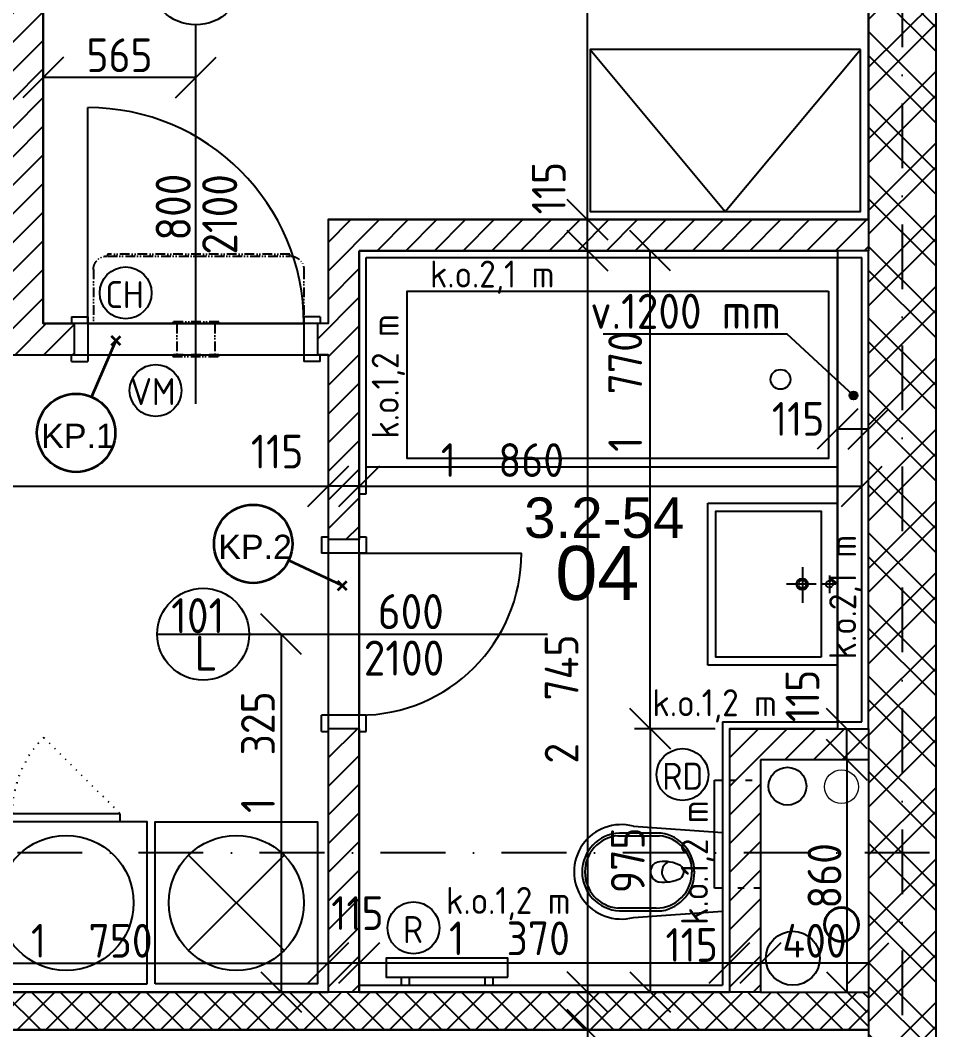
# Model space of a CAD drawing. Extents: x 4511820 to 5180432, y -1526536 to -944957.
# Drawn here: x 5004011 to 5007426, y -1163229 to -1159491 of the extents above; entities that cross this region are included whole.
import ezdxf

# ---------------------------------------------------------------- set-up
doc = ezdxf.new("R2010")
doc.units = 0
doc.header["$MEASUREMENT"] = 0
for name, pattern in [('ACAD_ISO03W100', [30, 12, -18]), ('ACAD_ISO07W100', [3.5, 0.5, -3]), ('ACAD_ISO12W100', [22, 12, -3, 0.5, -3, 0.5, -3]), ('BODKOCIARKOVANA_3', [5.6, 3, -1.3, 0, -1.3]), ('DASHED', [0.75, 0.5, -0.25])]:
    doc.linetypes.add(name, pattern=pattern)
doc.layers.get('0').update_dxf_attribs({"linetype": 'CONTINUOUS'})
doc.layers.get('Defpoints').update_dxf_attribs({"color": 61, "linetype": 'CONTINUOUS'})
for name, color, linetype in [('DVERE', 45, 'CONTINUOUS'), ('KÓTY', 4, 'CONTINUOUS'), ('MÚRY', 1, 'CONTINUOUS'), ('osi', 253, 'CONTINUOUS'), ('Plochy', 41, 'CONTINUOUS'), ('POPIS', 7, 'CONTINUOUS'), ('TENKÁ', 7, 'CONTINUOUS'), ('tzb', 153, 'CONTINUOUS'), ('Z-Kúrenie', 101, 'CONTINUOUS'), ('ZARIADENIE', 47, 'CONTINUOUS'), ('ZARIADENIE1', 145, 'CONTINUOUS'), ('ZARIADOVACIE', 144, 'CONTINUOUS'), ('ZZ-chladenie', 133, 'CONTINUOUS'), ('zz-vetr', 52, 'CONTINUOUS'), ('ŠRAFY', 82, 'CONTINUOUS')]:
    doc.layers.add(name, color=color, linetype=linetype)
for name, color, linetype, lineweight in [('preklady', 74, 'CONTINUOUS', 35), ('zz-kanal-daždová', 136, 'CONTINUOUS', 40), ('zz-kanal-splaskova', 37, 'CONTINUOUS', 18)]:
    doc.layers.add(name, color=color, linetype=linetype, lineweight=lineweight)
doc.styles.add('ARIAL', font='arial.ttf')
doc.styles.add('STYLE1', font='isocp.shx')
doc.dimstyles.new('STANDARD-50', dxfattribs={"dimtxt": 125, "dimasz": 150, "dimexe": 10, "dimexo": 200, "dimgap": 20, "dimtad": 1, "dimdsep": 46, "dimlunit": 6, "dimtxsty": 'STYLE1', "dimblk1": 'OBLIQUE', "dimblk2": 'OBLIQUE', "dimsah": 1, "dimcen": 2.5, "dimse1": 1, "dimse2": 1, "dimadec": 0, "dimazin": 0, "dimtfac": 1, "dimtmove": 1, "dimatfit": 3, "dimldrblk": 'OBLIQUE', "dimfxl": 1, "dimtolj": 1, "dimtzin": 0, "dimarcsym": 0})
pattern_1 = [(45, (515270.5, 303822), (-53.0330086, 53.0330086), [])]

# ---------------------------------------------------------------- blocks, each defined once
blk = doc.blocks.new('sušička')
at = {"layer": 'ZARIADENIE1', "color": 8}
for p, q in [((4426735.8, -1162607.4), (4426382.2, -1162961)), ((4426382.2, -1162607.4), (4426735.8, -1162961))]:
    blk.add_line(p, q, dxfattribs=at)
blk.add_lwpolyline([(4426259, -1163084.2), (4426259, -1162484.2), (4426859, -1162484.2), (4426859, -1163084.2)], close=True, dxfattribs=at)
blk.add_circle((4426559, -1162784.2), 250, dxfattribs=at)
blk = doc.blocks.new('pračka')
at = {"layer": 'ZARIADENIE1', "color": 8, "linetype": 'ACAD_ISO07W100', "ltscale": 8}
blk.add_line((4536136.9, -1117296.3), (4536419.7, -1117579.2), dxfattribs=at)
at = {"layer": 'ZARIADENIE1', "color": 8}
for p, q in [((4536419.7, -1117579.2), (4536019.7, -1117579.2)), ((4536019.7, -1117609.2), (4536019.7, -1117579.2)), ((4536419.7, -1117609.2), (4536419.7, -1117579.2))]:
    blk.add_line(p, q, dxfattribs=at)
blk.add_lwpolyline([(4536519.7, -1118209.2), (4536519.7, -1117609.2), (4535919.7, -1117609.2), (4535919.7, -1118209.2)], close=True, dxfattribs=at)
blk.add_circle((4536219.7, -1117909.2), 250, dxfattribs=at)
at = {"layer": 'ZARIADENIE1', "color": 8, "linetype": 'ACAD_ISO07W100', "ltscale": 8}
blk.add_arc((4536419.7, -1117579.2), 400, 135, 180, dxfattribs=at)
blk = doc.blocks.new('_OBLIQUE')
at = {"color": 0, "linetype": 'ByBlock'}
blk.add_line((-0.5, -0.5), (0.5, 0.5), dxfattribs=at)
blk = doc.blocks.new('*D12940')
at = {"layer": 'Defpoints', "color": 0}
for p in [(4980571, -1161904.2), (5007401, -1170664.2), (4980571, -1172433.9)]:
    blk.add_point(p, dxfattribs=at)
at = {"layer": 'KÓTY', "color": 0, "lineweight": -2}
blk.add_line((5007401, -1172433.9), (4980571, -1172433.9), dxfattribs=at)
at = {"layer": 'KÓTY', "color": 0, "linetype": 'ByBlock', "lineweight": -2, "xscale": 150, "yscale": 150, "zscale": 150, "rotation": 180}
blk.add_blockref('_OBLIQUE', (4980571, -1172433.9), dxfattribs=at)
at = {"layer": 'KÓTY', "color": 0, "linetype": 'ByBlock', "lineweight": -2, "xscale": 150, "yscale": 150, "zscale": 150}
blk.add_blockref('_OBLIQUE', (5007401, -1172433.9), dxfattribs=at)
at = {"layer": 'KÓTY', "color": 0, "insert": (4993986, -1172351.3), "char_height": 125, "attachment_point": 5, "style": 'STYLE1'}
blk.add_mtext('\\A1;26ﾠ830', dxfattribs=at)
blk = doc.blocks.new('SKRINA')
at = {"layer": 'ZARIADENIE'}
for p, q in [((4449069, -1324645.2), (4448469, -1324145.2)), ((4448469, -1325145.2), (4449069, -1324645.2))]:
    blk.add_line(p, q, dxfattribs=at)
blk.add_lwpolyline([(4448469, -1324145.2), (4448469, -1325145.2), (4449069, -1325145.2), (4449069, -1324145.2)], close=True, dxfattribs=at)
blk = doc.blocks.new('*D18815')
at = {"layer": 'Defpoints', "color": 0}
for p in [(5004096, -1159508), (5004661, -1159508), (5004096, -1159703)]:
    blk.add_point(p, dxfattribs=at)
at = {"layer": 'KÓTY', "color": 0, "lineweight": -2}
blk.add_line((5004661, -1159703), (5004096, -1159703), dxfattribs=at)
at = {"layer": 'KÓTY', "color": 0, "linetype": 'ByBlock', "lineweight": -2, "xscale": 150, "yscale": 150, "zscale": 150, "rotation": 180}
blk.add_blockref('_OBLIQUE', (5004096, -1159703), dxfattribs=at)
at = {"layer": 'KÓTY', "color": 0, "linetype": 'ByBlock', "lineweight": -2, "xscale": 150, "yscale": 150, "zscale": 150}
blk.add_blockref('_OBLIQUE', (5004661, -1159703), dxfattribs=at)
at = {"layer": 'KÓTY', "color": 0, "insert": (5004378.5, -1159620.5), "char_height": 125, "attachment_point": 5, "style": 'STYLE1'}
blk.add_mtext('\\A1;565', dxfattribs=at)
blk = doc.blocks.new('*D18820')
at = {"layer": 'Defpoints', "color": 0}
for p in [(5007151, -1162229.2), (5007070.5, -1163089.2), (5007151, -1163089.2)]:
    blk.add_point(p, dxfattribs=at)
at = {"layer": 'KÓTY', "color": 0, "lineweight": -2}
blk.add_line((5007070.5, -1162229.2), (5007070.5, -1163089.2), dxfattribs=at)
at = {"layer": 'KÓTY', "color": 0, "linetype": 'ByBlock', "lineweight": -2, "xscale": 150, "yscale": 150, "zscale": 150}
for p, rotation in [((5007070.5, -1162229.2), 90), ((5007070.5, -1163089.2), 270)]:
    blk.add_blockref('_OBLIQUE', p, dxfattribs=dict(at, rotation=rotation))
at = {"layer": 'KÓTY', "color": 0, "insert": (5006988, -1162659.2), "char_height": 125, "attachment_point": 5, "rotation": 90, "style": 'STYLE1'}
blk.add_mtext('\\A1;860', dxfattribs=at)
blk = doc.blocks.new('*D18822')
at = {"layer": 'Defpoints', "color": 0}
for p in [(5006751, -1162982), (5006751, -1163089.2), (5007151, -1163089.2)]:
    blk.add_point(p, dxfattribs=at)
at = {"layer": 'KÓTY', "color": 0, "lineweight": -2}
blk.add_line((5007151, -1162982), (5006751, -1162982), dxfattribs=at)
at = {"layer": 'KÓTY', "color": 0, "linetype": 'ByBlock', "lineweight": -2, "xscale": 150, "yscale": 150, "zscale": 150, "rotation": 180}
blk.add_blockref('_OBLIQUE', (5006751, -1162982), dxfattribs=at)
at = {"layer": 'KÓTY', "color": 0, "linetype": 'ByBlock', "lineweight": -2, "xscale": 150, "yscale": 150, "zscale": 150}
blk.add_blockref('_OBLIQUE', (5007151, -1162982), dxfattribs=at)
at = {"layer": 'KÓTY', "color": 0, "insert": (5006951, -1162899.5), "char_height": 125, "attachment_point": 5, "style": 'STYLE1'}
blk.add_mtext('\\A1;400', dxfattribs=at)
blk = doc.blocks.new('*D18824')
at = {"layer": 'Defpoints', "color": 0}
for p in [(5006636, -1162982), (5006636, -1162982), (5006751, -1162982)]:
    blk.add_point(p, dxfattribs=at)
at = {"layer": 'KÓTY', "color": 0, "lineweight": -2}
blk.add_line((5006751, -1162982), (5006636, -1162982), dxfattribs=at)
at = {"layer": 'KÓTY', "color": 0, "linetype": 'ByBlock', "lineweight": -2, "xscale": 150, "yscale": 150, "zscale": 150, "rotation": 180}
blk.add_blockref('_OBLIQUE', (5006636, -1162982), dxfattribs=at)
at = {"layer": 'KÓTY', "color": 0, "linetype": 'ByBlock', "lineweight": -2, "xscale": 150, "yscale": 150, "zscale": 150}
blk.add_blockref('_OBLIQUE', (5006751, -1162982), dxfattribs=at)
at = {"layer": 'KÓTY', "color": 0, "insert": (5006496.5, -1162915), "char_height": 125, "attachment_point": 5, "style": 'STYLE1'}
blk.add_mtext('\\A1;115', dxfattribs=at)
blk = doc.blocks.new('*D18825')
at = {"layer": 'Defpoints', "color": 0}
for p in [(5006751, -1162114.2), (5007070.5, -1162114.2), (5006751, -1162229.2)]:
    blk.add_point(p, dxfattribs=at)
at = {"layer": 'KÓTY', "color": 0, "lineweight": -2}
blk.add_line((5007070.5, -1162229.2), (5007070.5, -1162114.2), dxfattribs=at)
at = {"layer": 'KÓTY', "color": 0, "linetype": 'ByBlock', "lineweight": -2, "xscale": 150, "yscale": 150, "zscale": 150}
for p, rotation in [((5007070.5, -1162114.2), 90), ((5007070.5, -1162229.2), 270)]:
    blk.add_blockref('_OBLIQUE', p, dxfattribs=dict(at, rotation=rotation))
at = {"layer": 'KÓTY', "color": 0, "insert": (5006906.5, -1161993), "char_height": 125, "attachment_point": 5, "rotation": 90, "style": 'STYLE1'}
blk.add_mtext('\\A1;115', dxfattribs=at)
blk = doc.blocks.new('*D18826')
at = {"layer": 'Defpoints', "color": 0}
for p in [(5004096, -1158993.5), (5004096, -1160229.2), (5005151, -1160229.2)]:
    blk.add_point(p, dxfattribs=at)
at = {"layer": 'KÓTY', "color": 0, "lineweight": -2}
blk.add_line((5005151, -1158993.5), (5004096, -1158993.5), dxfattribs=at)
at = {"layer": 'KÓTY', "color": 0, "linetype": 'ByBlock', "lineweight": -2, "xscale": 150, "yscale": 150, "zscale": 150, "rotation": 180}
blk.add_blockref('_OBLIQUE', (5004096, -1158993.5), dxfattribs=at)
at = {"layer": 'KÓTY', "color": 0, "linetype": 'ByBlock', "lineweight": -2, "xscale": 150, "yscale": 150, "zscale": 150}
blk.add_blockref('_OBLIQUE', (5005151, -1158993.5), dxfattribs=at)
at = {"layer": 'KÓTY', "color": 0, "insert": (5004623.5, -1158911), "char_height": 125, "attachment_point": 5, "style": 'STYLE1'}
blk.add_mtext('\\A1;1ﾠ055', dxfattribs=at)
blk = doc.blocks.new('*D18827')
at = {"layer": 'Defpoints', "color": 0}
for p in [(5007151, -1158993.5), (5005151, -1160229.2), (5007151, -1160229.2)]:
    blk.add_point(p, dxfattribs=at)
at = {"layer": 'KÓTY', "color": 0, "lineweight": -2}
blk.add_line((5005151, -1158993.5), (5007151, -1158993.5), dxfattribs=at)
at = {"layer": 'KÓTY', "color": 0, "linetype": 'ByBlock', "lineweight": -2, "xscale": 150, "yscale": 150, "zscale": 150, "rotation": 180}
blk.add_blockref('_OBLIQUE', (5005151, -1158993.5), dxfattribs=at)
at = {"layer": 'KÓTY', "color": 0, "linetype": 'ByBlock', "lineweight": -2, "xscale": 150, "yscale": 150, "zscale": 150}
blk.add_blockref('_OBLIQUE', (5007151, -1158993.5), dxfattribs=at)
at = {"layer": 'KÓTY', "color": 0, "insert": (5006151, -1158911), "char_height": 125, "attachment_point": 5, "style": 'STYLE1'}
blk.add_mtext('\\A1;2ﾠ000', dxfattribs=at)
blk = doc.blocks.new('*D18828')
at = {"layer": 'Defpoints', "color": 0}
for p in [(5006636, -1162114.2), (5006342.5, -1163089.2), (5006636, -1163089.2)]:
    blk.add_point(p, dxfattribs=at)
at = {"layer": 'KÓTY', "color": 0, "lineweight": -2}
blk.add_line((5006342.5, -1162114.2), (5006342.5, -1163089.2), dxfattribs=at)
at = {"layer": 'KÓTY', "color": 0, "linetype": 'ByBlock', "lineweight": -2, "xscale": 150, "yscale": 150, "zscale": 150}
for p, rotation in [((5006342.5, -1162114.2), 90), ((5006342.5, -1163089.2), 270)]:
    blk.add_blockref('_OBLIQUE', p, dxfattribs=dict(at, rotation=rotation))
at = {"layer": 'KÓTY', "color": 0, "insert": (5006260, -1162601.7), "char_height": 125, "attachment_point": 5, "rotation": 90, "style": 'STYLE1'}
blk.add_mtext('\\A1;975', dxfattribs=at)
blk = doc.blocks.new('*D18829')
at = {"layer": 'Defpoints', "color": 0}
for p in [(5006342.5, -1160344.2), (5006636, -1160344.2), (5006636, -1162114.2)]:
    blk.add_point(p, dxfattribs=at)
at = {"layer": 'KÓTY', "color": 0, "lineweight": -2}
blk.add_line((5006342.5, -1162114.2), (5006342.5, -1160344.2), dxfattribs=at)
at = {"layer": 'KÓTY', "color": 0, "linetype": 'ByBlock', "lineweight": -2, "xscale": 150, "yscale": 150, "zscale": 150}
for p, rotation in [((5006342.5, -1160344.2), 90), ((5006342.5, -1162114.2), 270)]:
    blk.add_blockref('_OBLIQUE', p, dxfattribs=dict(at, rotation=rotation))
at = {"layer": 'KÓTY', "color": 0, "insert": (5006250.5, -1160865.5), "char_height": 125, "attachment_point": 5, "rotation": 90, "style": 'STYLE1'}
blk.add_mtext('\\A1;1ﾠ770', dxfattribs=at)
blk = doc.blocks.new('*D18830')
at = {"layer": 'Defpoints', "color": 0}
for p in [(5005266, -1160344.2), (5005266, -1163089.2), (5006111, -1163089.2)]:
    blk.add_point(p, dxfattribs=at)
at = {"layer": 'KÓTY', "color": 0, "lineweight": -2}
blk.add_line((5006111, -1160344.2), (5006111, -1163089.2), dxfattribs=at)
at = {"layer": 'KÓTY', "color": 0, "linetype": 'ByBlock', "lineweight": -2, "xscale": 150, "yscale": 150, "zscale": 150}
for p, rotation in [((5006111, -1160344.2), 90), ((5006111, -1163089.2), 270)]:
    blk.add_blockref('_OBLIQUE', p, dxfattribs=dict(at, rotation=rotation))
at = {"layer": 'KÓTY', "color": 0, "insert": (5006015, -1162004.5), "char_height": 125, "attachment_point": 5, "rotation": 90, "style": 'STYLE1'}
blk.add_mtext('\\A1;2ﾠ745', dxfattribs=at)
blk = doc.blocks.new('*D18831')
at = {"layer": 'Defpoints', "color": 0}
for p in [(5004858.3, -1161764.2), (5004858.3, -1163089.2), (5004977, -1163089.2)]:
    blk.add_point(p, dxfattribs=at)
at = {"layer": 'KÓTY', "color": 0, "lineweight": -2}
blk.add_line((5004977, -1161764.2), (5004977, -1163089.2), dxfattribs=at)
at = {"layer": 'KÓTY', "color": 0, "linetype": 'ByBlock', "lineweight": -2, "xscale": 150, "yscale": 150, "zscale": 150}
for p, rotation in [((5004977, -1161764.2), 90), ((5004977, -1163089.2), 270)]:
    blk.add_blockref('_OBLIQUE', p, dxfattribs=dict(at, rotation=rotation))
at = {"layer": 'KÓTY', "color": 0, "insert": (5004891, -1162201), "char_height": 125, "attachment_point": 5, "rotation": 90, "style": 'STYLE1'}
blk.add_mtext('\\A1;1ﾠ325', dxfattribs=at)
blk = doc.blocks.new('*D18832')
at = {"layer": 'Defpoints', "color": 0}
for p in [(5006111, -1160229.2), (5007151, -1160229.2), (5007151, -1160344.2)]:
    blk.add_point(p, dxfattribs=at)
at = {"layer": 'KÓTY', "color": 0, "lineweight": -2}
blk.add_line((5006111, -1160344.2), (5006111, -1160229.2), dxfattribs=at)
at = {"layer": 'KÓTY', "color": 0, "linetype": 'ByBlock', "lineweight": -2, "xscale": 150, "yscale": 150, "zscale": 150}
for p, rotation in [((5006111, -1160229.2), 90), ((5006111, -1160344.2), 270)]:
    blk.add_blockref('_OBLIQUE', p, dxfattribs=dict(at, rotation=rotation))
at = {"layer": 'KÓTY', "color": 0, "insert": (5005967.5, -1160112.5), "char_height": 125, "attachment_point": 5, "rotation": 90, "style": 'STYLE1'}
blk.add_mtext('\\A1;115', dxfattribs=at)
blk = doc.blocks.new('*D18833')
at = {"layer": 'Defpoints', "color": 0}
for p in [(5006111, -1156114.2), (5007151, -1156114.2), (5007151, -1160229.2)]:
    blk.add_point(p, dxfattribs=at)
at = {"layer": 'KÓTY', "color": 0, "lineweight": -2}
blk.add_line((5006111, -1160229.2), (5006111, -1156114.2), dxfattribs=at)
at = {"layer": 'KÓTY', "color": 0, "linetype": 'ByBlock', "lineweight": -2, "xscale": 150, "yscale": 150, "zscale": 150}
for p, rotation in [((5006111, -1156114.2), 90), ((5006111, -1160229.2), 270)]:
    blk.add_blockref('_OBLIQUE', p, dxfattribs=dict(at, rotation=rotation))
at = {"layer": 'KÓTY', "color": 0, "insert": (5006028.5, -1158171.7), "char_height": 125, "attachment_point": 5, "rotation": 90, "style": 'STYLE1'}
blk.add_mtext('\\A1;4ﾠ115', dxfattribs=at)
blk = doc.blocks.new('*D18836')
at = {"layer": 'Defpoints', "color": 0}
for p in [(5000811, -1160729.2), (5005151, -1160729.2), (5005151, -1161216.5)]:
    blk.add_point(p, dxfattribs=at)
at = {"layer": 'KÓTY', "color": 0, "lineweight": -2}
blk.add_line((5000811, -1161216.5), (5005151, -1161216.5), dxfattribs=at)
at = {"layer": 'KÓTY', "color": 0, "linetype": 'ByBlock', "lineweight": -2, "xscale": 150, "yscale": 150, "zscale": 150, "rotation": 180}
blk.add_blockref('_OBLIQUE', (5000811, -1161216.5), dxfattribs=at)
at = {"layer": 'KÓTY', "color": 0, "linetype": 'ByBlock', "lineweight": -2, "xscale": 150, "yscale": 150, "zscale": 150}
blk.add_blockref('_OBLIQUE', (5005151, -1161216.5), dxfattribs=at)
at = {"layer": 'KÓTY', "color": 0, "insert": (5002981, -1161134), "char_height": 125, "attachment_point": 5, "style": 'STYLE1'}
blk.add_mtext('\\A1;4ﾠ340', dxfattribs=at)
blk = doc.blocks.new('*D18837')
at = {"layer": 'Defpoints', "color": 0}
for p in [(5005151, -1161216.5), (5005151, -1161414.2), (5005266, -1161414.2)]:
    blk.add_point(p, dxfattribs=at)
at = {"layer": 'KÓTY', "color": 0, "lineweight": -2}
blk.add_line((5005266, -1161216.5), (5005151, -1161216.5), dxfattribs=at)
at = {"layer": 'KÓTY', "color": 0, "linetype": 'ByBlock', "lineweight": -2, "xscale": 150, "yscale": 150, "zscale": 150, "rotation": 180}
blk.add_blockref('_OBLIQUE', (5005151, -1161216.5), dxfattribs=at)
at = {"layer": 'KÓTY', "color": 0, "linetype": 'ByBlock', "lineweight": -2, "xscale": 150, "yscale": 150, "zscale": 150}
blk.add_blockref('_OBLIQUE', (5005266, -1161216.5), dxfattribs=at)
at = {"layer": 'KÓTY', "color": 0, "insert": (5004962, -1161088), "char_height": 125, "attachment_point": 5, "style": 'STYLE1'}
blk.add_mtext('\\A1;115', dxfattribs=at)
blk = doc.blocks.new('*D18838')
at = {"layer": 'Defpoints', "color": 0}
for p in [(5003401, -1162557.2), (5005151, -1162557.2), (5005151, -1162982)]:
    blk.add_point(p, dxfattribs=at)
at = {"layer": 'KÓTY', "color": 0, "lineweight": -2}
blk.add_line((5003401, -1162982), (5005151, -1162982), dxfattribs=at)
at = {"layer": 'KÓTY', "color": 0, "linetype": 'ByBlock', "lineweight": -2, "xscale": 150, "yscale": 150, "zscale": 150, "rotation": 180}
blk.add_blockref('_OBLIQUE', (5003401, -1162982), dxfattribs=at)
at = {"layer": 'KÓTY', "color": 0, "linetype": 'ByBlock', "lineweight": -2, "xscale": 150, "yscale": 150, "zscale": 150}
blk.add_blockref('_OBLIQUE', (5005151, -1162982), dxfattribs=at)
at = {"layer": 'KÓTY', "color": 0, "insert": (5004276, -1162899.5), "char_height": 125, "attachment_point": 5, "style": 'STYLE1'}
blk.add_mtext('\\A1;1ﾠ750', dxfattribs=at)
blk = doc.blocks.new('*D18839')
at = {"layer": 'Defpoints', "color": 0}
for p in [(5005266, -1162982), (5005266, -1163089.2), (5006636, -1163089.2)]:
    blk.add_point(p, dxfattribs=at)
at = {"layer": 'KÓTY', "color": 0, "lineweight": -2}
blk.add_line((5006636, -1162982), (5005266, -1162982), dxfattribs=at)
at = {"layer": 'KÓTY', "color": 0, "linetype": 'ByBlock', "lineweight": -2, "xscale": 150, "yscale": 150, "zscale": 150, "rotation": 180}
blk.add_blockref('_OBLIQUE', (5005266, -1162982), dxfattribs=at)
at = {"layer": 'KÓTY', "color": 0, "linetype": 'ByBlock', "lineweight": -2, "xscale": 150, "yscale": 150, "zscale": 150}
blk.add_blockref('_OBLIQUE', (5006636, -1162982), dxfattribs=at)
at = {"layer": 'KÓTY', "color": 0, "insert": (5005822, -1162890.5), "char_height": 125, "attachment_point": 5, "style": 'STYLE1'}
blk.add_mtext('\\A1;1ﾠ370', dxfattribs=at)
blk = doc.blocks.new('*D18840')
at = {"layer": 'Defpoints', "color": 0}
for p in [(5005151, -1162982), (5005151, -1162982), (5005266, -1162982)]:
    blk.add_point(p, dxfattribs=at)
at = {"layer": 'KÓTY', "color": 0, "lineweight": -2}
blk.add_line((5005266, -1162982), (5005151, -1162982), dxfattribs=at)
at = {"layer": 'KÓTY', "color": 0, "linetype": 'ByBlock', "lineweight": -2, "xscale": 150, "yscale": 150, "zscale": 150, "rotation": 180}
blk.add_blockref('_OBLIQUE', (5005151, -1162982), dxfattribs=at)
at = {"layer": 'KÓTY', "color": 0, "linetype": 'ByBlock', "lineweight": -2, "xscale": 150, "yscale": 150, "zscale": 150}
blk.add_blockref('_OBLIQUE', (5005266, -1162982), dxfattribs=at)
at = {"layer": 'KÓTY', "color": 0, "insert": (5005259.3, -1162797), "char_height": 125, "attachment_point": 5, "style": 'STYLE1'}
blk.add_mtext('\\A1;115', dxfattribs=at)
blk = doc.blocks.new('*D18841')
at = {"layer": 'Defpoints', "color": 0}
for p in [(5005266, -1160344.2), (5007126, -1160369.2), (5007126, -1161216.5)]:
    blk.add_point(p, dxfattribs=at)
at = {"layer": 'KÓTY', "color": 0, "lineweight": -2}
blk.add_line((5005266, -1161216.5), (5007126, -1161216.5), dxfattribs=at)
at = {"layer": 'KÓTY', "color": 0, "linetype": 'ByBlock', "lineweight": -2, "xscale": 150, "yscale": 150, "zscale": 150, "rotation": 180}
blk.add_blockref('_OBLIQUE', (5005266, -1161216.5), dxfattribs=at)
at = {"layer": 'KÓTY', "color": 0, "linetype": 'ByBlock', "lineweight": -2, "xscale": 150, "yscale": 150, "zscale": 150}
blk.add_blockref('_OBLIQUE', (5007126, -1161216.5), dxfattribs=at)
at = {"layer": 'KÓTY', "color": 0, "insert": (5005796, -1161119.5), "char_height": 125, "attachment_point": 5, "style": 'STYLE1'}
blk.add_mtext('\\A1;1ﾠ860', dxfattribs=at)
blk = doc.blocks.new('*D18843')
at = {"layer": 'Defpoints', "color": 0}
for p in [(5007036, -1161004.2), (5007151, -1161004.2), (5007151, -1161004.2)]:
    blk.add_point(p, dxfattribs=at)
at = {"layer": 'KÓTY', "color": 0, "lineweight": -2}
blk.add_line((5007036, -1161004.2), (5007151, -1161004.2), dxfattribs=at)
at = {"layer": 'KÓTY', "color": 0, "linetype": 'ByBlock', "lineweight": -2, "xscale": 150, "yscale": 150, "zscale": 150, "rotation": 180}
blk.add_blockref('_OBLIQUE', (5007036, -1161004.2), dxfattribs=at)
at = {"layer": 'KÓTY', "color": 0, "linetype": 'ByBlock', "lineweight": -2, "xscale": 150, "yscale": 150, "zscale": 150}
blk.add_blockref('_OBLIQUE', (5007151, -1161004.2), dxfattribs=at)
at = {"layer": 'KÓTY', "color": 0, "insert": (5006890.5, -1160967), "char_height": 125, "attachment_point": 5, "style": 'STYLE1'}
blk.add_mtext('\\A1;115', dxfattribs=at)
blk = doc.blocks.new('*D18844')
at = {"layer": 'Defpoints', "color": 0}
for p in [(5006111, -1163089.2), (5006111, -1163229.2), (5006111, -1163229.2)]:
    blk.add_point(p, dxfattribs=at)
at = {"layer": 'KÓTY', "color": 0, "lineweight": -2}
blk.add_line((5006111, -1163089.2), (5006111, -1163229.2), dxfattribs=at)
at = {"layer": 'KÓTY', "color": 0, "linetype": 'ByBlock', "lineweight": -2, "xscale": 150, "yscale": 150, "zscale": 150}
for p, rotation in [((5006111, -1163089.2), 90), ((5006111, -1163229.2), 270)]:
    blk.add_blockref('_OBLIQUE', p, dxfattribs=dict(at, rotation=rotation))
at = {"layer": 'KÓTY', "color": 0, "insert": (5006013, -1163371.5), "char_height": 125, "attachment_point": 5, "rotation": 90, "style": 'STYLE1'}
blk.add_mtext('\\A1;140', dxfattribs=at)
blk = doc.blocks.new('*D18845')
at = {"layer": 'Defpoints', "color": 0}
for p in [(5007151, -1163229.2), (5006111, -1169034.2), (5007151, -1169034.2)]:
    blk.add_point(p, dxfattribs=at)
at = {"layer": 'KÓTY', "color": 0, "lineweight": -2}
blk.add_line((5006111, -1163229.2), (5006111, -1169034.2), dxfattribs=at)
at = {"layer": 'KÓTY', "color": 0, "linetype": 'ByBlock', "lineweight": -2, "xscale": 150, "yscale": 150, "zscale": 150}
for p, rotation in [((5006111, -1163229.2), 90), ((5006111, -1169034.2), 270)]:
    blk.add_blockref('_OBLIQUE', p, dxfattribs=dict(at, rotation=rotation))
at = {"layer": 'KÓTY', "color": 0, "insert": (5006028.5, -1166131.7), "char_height": 125, "attachment_point": 5, "rotation": 90, "style": 'STYLE1'}
blk.add_mtext('\\A1;5ﾠ805', dxfattribs=at)
blk = doc.blocks.new('chlj3')
at = {"layer": 'ZZ-chladenie', "linetype": 'ACAD_ISO12W100', "ltscale": 3}
for p, q in [((5005195.8, -1151691.8), (5005395.8, -1151691.8)), ((5005195.8, -1152470.8), (5005395.8, -1152470.8))]:
    blk.add_line(p, q, dxfattribs=at)
blk.add_lwpolyline([(5005145.8, -1152419.2), (5005138.4, -1152419.2), (5005138.4, -1151744.5), (5005145.8, -1151744.5)], close=True, dxfattribs=at)
for centre, start, end in [((5005195.8, -1151741.8), 90, 180), ((5005195.8, -1152420.8), 180, 270)]:
    blk.add_arc(centre, 50, start, end, dxfattribs=at)

msp = doc.modelspace()

# ---------------------------------------------------------------- hatches: boundary and pattern name
at = {"layer": 'KÓTY'}
h = msp.add_hatch(color=256, dxfattribs=at)
h.dxf.hatch_style = 1
h.paths.add_polyline_path([(5007095.5, -1160895.172, 0.65381715), (5007106.522, -1160869.998, 1.52947961)])
at = {"layer": 'ŠRAFY', "ltscale": 0.25}
h = msp.add_hatch(dxfattribs=at)
h.set_pattern_fill('ANSI31', color=256, scale=600, style=0)
h.set_pattern_definition(pattern_1)
h.paths.add_polyline_path([(5004201, -1160614.191), (5004096, -1160614.191), (5004096, -1156114.191), (5003981, -1156114.191), (5003981, -1160614.191), (5003221, -1160614.191), (5003211, -1160614.191), (5003211, -1160729.191), (5003221, -1160729.191), (5003626, -1160729.191), (5004201, -1160729.191), (5004211, -1160729.191), (5004211, -1160614.191)])
at = {"layer": 'ŠRAFY'}
h = msp.add_hatch(dxfattribs=at)
h.set_pattern_fill('ANSI32', color=256, scale=500, angle=90)
h.set_pattern_definition([(135, (400449.4, 44482.1), (-132.5825215, -132.5825215), []), (135, (400449.4, 44570.48), (-132.5825215, -132.5825215), [])])
h.paths.add_polyline_path([(5007401, -1156114.191), (5007151, -1156114.191), (5007151, -1160229.191), (5007151, -1160344.191), (5007151, -1162114.191), (5007151, -1162229.191), (5007151, -1163089.191), (5007151, -1163229.191), (5007151, -1169034.191), (5007401, -1169034.191)])
h = msp.add_hatch(dxfattribs=at)
h.set_pattern_fill('ANSI32', color=256, scale=500)
h.set_pattern_definition([(45, (584112, 91563.12), (-132.5825215, 132.5825215), []), (45, (584200.39, 91563.12), (-132.5825215, 132.5825215), [])])
h.paths.add_polyline_path([(5007401, -1156114.191), (5007151, -1156114.191), (5007151, -1160229.191), (5007151, -1160344.191), (5007151, -1162114.191), (5007151, -1162229.191), (5007151, -1163089.191), (5007151, -1163229.191), (5007151, -1169034.191), (5007401, -1169034.191)])
at = {"layer": 'ŠRAFY', "ltscale": 0.25}
h = msp.add_hatch(dxfattribs=at)
h.set_pattern_fill('ANSI31', color=256, scale=600, style=0)
h.set_pattern_definition(pattern_1)
h.paths.add_polyline_path([(5005111, -1160614.191), (5005111, -1160729.191), (5005121, -1160729.191), (5005151, -1160729.191), (5005151, -1161404.191), (5005151, -1161414.191), (5005266, -1161414.191), (5005266, -1161404.191), (5005266, -1161244.191), (5005266, -1160344.191), (5007151, -1160344.191), (5007151, -1160229.191), (5005151, -1160229.191), (5005151, -1160614.191), (5005121, -1160614.191)])
h = msp.add_hatch(dxfattribs=at)
h.set_pattern_fill('ANSI31', color=256, scale=600, style=0)
h.set_pattern_definition(pattern_1)
h.paths.add_polyline_path([(5005266, -1163089.191), (5005266, -1162114.191), (5005151, -1162114.191), (5005151, -1163089.191)])
h = msp.add_hatch(dxfattribs=at)
h.set_pattern_fill('ANSI31', color=256, scale=600, style=0)
h.set_pattern_definition(pattern_1)
h.paths.add_polyline_path([(5006636, -1162114.191), (5006636, -1163089.191), (5006751, -1163089.191), (5006751, -1162229.191), (5007151, -1162229.191), (5007151, -1162114.191)])
h = msp.add_hatch(dxfattribs=at)
h.set_pattern_fill('ANSI37', color=256, scale=600, style=0)
h.set_pattern_definition([(45, (-3027222.4, 456601.68), (-53.0330086, 53.0330086), []), (135, (-3027222.4, 456601.68), (-53.0330086, -53.0330086), [])])
h.paths.add_polyline_path([(5005551, -1163229.191), (5005651, -1163229.191), (5005901, -1163229.191), (5007151, -1163229.191), (5007151, -1163089.191), (5006751, -1163089.191), (5006636, -1163089.191), (5005266, -1163089.191), (5005151, -1163089.191), (5003401, -1163089.191), (5003286, -1163089.191), (5003286, -1163229.191), (5003401, -1163229.191), (5004001, -1163229.191), (5004601, -1163229.191), (5005081, -1163229.191), (5005301, -1163229.191)])

# ---------------------------------------------------------------- linework, layer by layer
at = {"layer": 'DVERE', "ltscale": 0.25}
for p, q in [((5004661, -1160910.691), (5004661, -1159508.035)), ((5004261, -1160614.191), (5004261, -1159814.191)), ((5004201, -1160589.191), (5004261, -1160589.191)), ((5004201, -1160589.191), (5004201, -1160614.191)), ((5004261, -1160589.191), (5004261, -1160754.191)), ((5005061, -1160589.191), (5005061, -1160754.191)), ((5005121, -1160589.191), (5005061, -1160589.191)), ((5005121, -1160589.191), (5005121, -1160614.191)), ((5004261, -1160614.191), (5005061, -1160614.191)), ((5004201, -1160754.191), (5004201, -1160729.191)), ((5004201, -1160754.191), (5004261, -1160754.191)), ((5004261, -1160729.191), (5005061, -1160729.191)), ((5005121, -1160754.191), (5005061, -1160754.191)), ((5005121, -1160754.191), (5005121, -1160729.191)), ((5005126, -1161404.191), (5005126, -1161464.191)), ((5005126, -1161404.191), (5005151, -1161404.191)), ((5005266, -1161404.191), (5005291, -1161404.191)), ((5005291, -1161404.191), (5005291, -1161464.191)), ((5005291, -1161464.191), (5005126, -1161464.191)), ((5005151, -1161464.191), (5005151, -1162064.191)), ((5005266, -1161464.191), (5005266, -1162064.191)), ((5005266, -1161464.191), (5005866, -1161464.191)), ((5004518.344, -1161764.191), (5004858.344, -1161764.191)), ((5004858.344, -1161764.191), (5005963, -1161764.191)), ((5005291, -1162064.191), (5005126, -1162064.191)), ((5005126, -1162124.191), (5005126, -1162064.191)), ((5005291, -1162124.191), (5005291, -1162064.191)), ((5005126, -1162124.191), (5005151, -1162124.191)), ((5005266, -1162124.191), (5005291, -1162124.191))]:
    msp.add_line(p, q, dxfattribs=at)
for centre in [(5004661, -1159338.035), (5004688.344, -1161764.191)]:
    msp.add_circle(centre, 170, dxfattribs=at)
for centre, radius, start, end in [((5004261, -1160614.191), 800, 0, 90), ((5005266, -1161464.191), 600, 270, 0)]:
    msp.add_arc(centre, radius, start, end, dxfattribs=at)
at = {"layer": 'KÓTY'}
for p, q in [((5006169, -1160652.172), (5006848.5, -1160652.172)), ((5007095.5, -1160880.172), (5006848.5, -1160652.172)), ((5006583.5, -1162114.191), (5006285, -1162114.191))]:
    msp.add_line(p, q, dxfattribs=at)
msp.add_circle((5007095.5, -1160880.172), 15, dxfattribs=at)
at = {"layer": 'MÚRY'}
for p, q in [((5004096, -1156114.191), (5004096, -1160614.191)), ((5007151, -1160229.191), (5007151, -1156114.191)), ((5007151, -1160344.191), (5005266, -1160344.191)), ((5007151, -1161229.191), (5007151, -1160344.191)), ((5007151, -1162114.191), (5007151, -1160344.191)), ((5003211, -1160729.191), (5004211, -1160729.191)), ((5007151, -1162229.191), (5006751, -1162229.191)), ((5007151, -1163229.191), (5007151, -1169034.191))]:
    msp.add_line(p, q, dxfattribs=at)
at = {"layer": 'MÚRY', "ltscale": 0.25}
for p, q in [((5005151, -1160229.191), (5005151, -1160614.191)), ((5005151, -1160229.191), (5007151, -1160229.191)), ((5005266, -1160344.191), (5005266, -1161414.191)), ((5004096, -1160614.191), (5004211, -1160614.191)), ((5004211, -1160614.191), (5004211, -1160729.191)), ((5005111, -1160614.191), (5005111, -1160729.191)), ((5005151, -1160614.191), (5005111, -1160614.191)), ((5005151, -1160729.191), (5005111, -1160729.191)), ((5005151, -1160729.191), (5005151, -1161414.191)), ((5005266, -1161414.191), (5005151, -1161414.191)), ((5005151, -1162114.191), (5005151, -1163089.191)), ((5005266, -1162114.191), (5005151, -1162114.191)), ((5005266, -1162114.191), (5005266, -1163089.191)), ((5006636, -1162114.191), (5007151, -1162114.191)), ((5006636, -1162114.191), (5006636, -1163089.191)), ((5006751, -1162229.191), (5006751, -1163089.191)), ((5007151, -1162229.191), (5007151, -1163089.191)), ((5007151, -1162229.191), (5007151, -1163089.191)), ((5003401, -1163089.191), (5005151, -1163089.191)), ((5005266, -1163089.191), (5006636, -1163089.191)), ((5006751, -1163089.191), (5007151, -1163089.191)), ((5007151, -1163229.191), (5003401, -1163229.191))]:
    msp.add_line(p, q, dxfattribs=at)
at = {"layer": 'osi', "linetype": 'BODKOCIARKOVANA_3', "ltscale": 80}
for p, q in [((5007276, -1134257), (5007276, -1171774.191)), ((5041881, -1162574.191), (4978211, -1162574.191))]:
    msp.add_line(p, q, dxfattribs=at)
at = {"layer": 'Plochy'}
for points in [[(5004096, -1156114.191), (5007151, -1156114.191), (5007151, -1160229.191), (5005151, -1160229.191), (5005151, -1160614.191), (5004096, -1160614.191)], [(5005266, -1160344.191), (5007036, -1160344.191), (5007036, -1162114.191), (5006636, -1162114.191), (5006636, -1163089.191), (5005266, -1163089.191)], [(5001326, -1162914.191), (5001326, -1161784.191), (5000811, -1161784.191), (5000811, -1160729.191), (5005151, -1160729.191), (5005151, -1163089.191), (5003401, -1163089.191), (5003401, -1162349.191), (5003286, -1162349.191), (5003286, -1162914.191)], [(5000811, -1169034.191), (5000811, -1162914.191), (5003286, -1162914.191), (5003286, -1163849.191), (5003401, -1163849.191), (5003401, -1163229.191), (5007151, -1163229.191), (5007151, -1169034.191)]]:
    msp.add_lwpolyline(points, close=True, dxfattribs=at)
at = {"layer": 'preklady'}
for p, q in [((5004365.499, -1160676.999), (5004275.467, -1160885.565)), ((5004348.882, -1160693.616), (5004382.116, -1160660.382)), ((5004382.117, -1160693.617), (5004348.883, -1160660.383)), ((5005202.999, -1161583.999), (5005004.814, -1161491.187)), ((5005186.382, -1161600.616), (5005219.616, -1161567.382)), ((5005219.617, -1161600.617), (5005186.383, -1161567.383))]:
    msp.add_line(p, q, dxfattribs=at)
at = {"layer": 'preklady', "ltscale": 0.25}
for centre in [(5004218, -1161018.691), (5004873.5, -1161429.691)]:
    msp.add_circle(centre, 145, dxfattribs=at)
at = {"layer": 'TENKÁ'}
for p, q in [((5007401, -1169414.191), (5007401, -1155574.191)), ((5007151, -1160229.191), (5007151, -1160344.191)), ((5007151, -1162114.191), (5007151, -1162229.191)), ((5005266, -1163089.191), (5005151, -1163089.191)), ((5006751, -1163089.191), (5006636, -1163089.191)), ((5007151, -1163089.191), (5007151, -1163229.191))]:
    msp.add_line(p, q, dxfattribs=at)
at = {"layer": 'TENKÁ', "ltscale": 0.25}
for p, q in [((5005291, -1160369.191), (5007126, -1160369.191)), ((5005291, -1161244.191), (5005291, -1160369.191)), ((5007036, -1162089.191), (5007036, -1160369.191)), ((5007126, -1162089.191), (5007126, -1160369.191)), ((5005291, -1161144.191), (5007036, -1161144.191)), ((5005266, -1161244.191), (5005291, -1161244.191)), ((5006611, -1162089.191), (5006611, -1163064.191)), ((5006611, -1162089.191), (5007126, -1162089.191)), ((5005266, -1163064.191), (5006611, -1163064.191))]:
    msp.add_line(p, q, dxfattribs=at)
at = {"layer": 'tzb'}
for p, q in [((5006581, -1162704.191), (5006581, -1162304.191)), ((5006581, -1162304.191), (5006611, -1162304.191)), ((5006611, -1162704.191), (5006581, -1162704.191))]:
    msp.add_line(p, q, dxfattribs=at)
at = {"layer": 'tzb', "linetype": 'ACAD_ISO03W100', "ltscale": 2}
for p, q in [((5006636, -1162304.191), (5006751, -1162304.191)), ((5006751, -1162704.191), (5006636, -1162704.191))]:
    msp.add_line(p, q, dxfattribs=at)
at = {"layer": 'tzb'}
msp.add_circle((5006462.412, -1162284.06), 96, dxfattribs=at)
at = {"layer": 'Z-Kúrenie', "linetype": 'Continuous'}
for p, q in [((5005421, -1163034.191), (5005421, -1163064.191)), ((5005451, -1163034.191), (5005451, -1163064.191)), ((5005731, -1163034.191), (5005731, -1163064.191)), ((5005761, -1163034.191), (5005761, -1163064.191))]:
    msp.add_line(p, q, dxfattribs=at)
msp.add_lwpolyline([(5005816, -1163034.191), (5005816, -1162964.191), (5005366, -1162964.191), (5005366, -1163034.191)], close=True, dxfattribs=at)
msp.add_circle((5005466.69, -1162851.728), 96, dxfattribs=at)
at = {"layer": 'ZARIADOVACIE', "ltscale": 0.25}
for p, q in [((5006556, -1161879.191), (5006556, -1161279.191)), ((5006556, -1161279.191), (5007036, -1161279.191)), ((5007036, -1161879.191), (5006556, -1161879.191))]:
    msp.add_line(p, q, dxfattribs=at)
at = {"layer": 'ZARIADOVACIE', "linetype": 'DASHED'}
for p, q in [((5006906.229, -1161516.203), (5006906.229, -1161647.657)), ((5006956.893, -1161579.191), (5006847.348, -1161579.191)), ((5007031.299, -1161579.191), (5006979.265, -1161579.191)), ((5007006.652, -1161546.328), (5007006.652, -1161612.055))]:
    msp.add_line(p, q, dxfattribs=at)
at = {"layer": 'ZARIADOVACIE'}
for p, q in [((5006281.002, -1162475.378), (5006611, -1162498.454)), ((5006222.536, -1162510.544), (5006377.197, -1162510.544)), ((5006383.866, -1162501.647), (5006228.71, -1162500.521)), ((5006365.358, -1162778.554), (5006222.536, -1162778.554)), ((5006228.71, -1162788.409), (5006386.119, -1162788.409)), ((5006281.001, -1162813.005), (5006611, -1162789.929))]:
    msp.add_line(p, q, dxfattribs=at)
at = {"layer": 'ZARIADOVACIE', "linetype": 'Continuous'}
for p, q in [((5006498.032, -1162644.191), (5006497.21, -1162645.087)), ((5006506.12, -1162642.493), (5006506.684, -1162645.31)), ((5006372.002, -1162680.756), (5006375.712, -1162680.917))]:
    msp.add_line(p, q, dxfattribs=at)
at = {"layer": 'ZARIADOVACIE', "ltscale": 0.25}
for points in [[(5007003.528, -1160494.191), (5007003.528, -1161114.191), (5005443.528, -1161114.191), (5005443.528, -1160494.191)], [(5006976, -1161849.191), (5006586, -1161849.191), (5006586, -1161309.191), (5006976, -1161309.191)], [(5006976, -1161849.191), (5006586, -1161849.191), (5006586, -1161309.191), (5006976, -1161309.191)]]:
    msp.add_lwpolyline(points, close=True, dxfattribs=at)
msp.add_circle((5006825.305, -1160820.681), 36.624, dxfattribs=at)
at = {"layer": 'ZARIADOVACIE', "linetype": 'Continuous'}
for centre, radius in [((5006905.962, -1161578.918), 20.877), ((5006906.229, -1161579.191), 14.781)]:
    msp.add_circle(centre, radius, dxfattribs=at)
at = {"layer": 'ZARIADOVACIE', "linetype": 'DASHED'}
msp.add_circle((5007006.652, -1161578.878), 12.931, dxfattribs=at)
at = {"layer": 'ZARIADOVACIE', "linetype": 'Continuous'}
for centre, radius, start, end in [((5006235.768, -1162644.191), 174.768, 74.999903, 284.999834), ((5006235.084, -1162644.465), 144.085, 92.535471, 267.464529), ((5006235.644, -1162644.549), 134.645, 95.586614, 264.413386), ((5006364.735, -1162643.261), 133.3, 359.600093, 84.635422), ((5006365.42, -1162641.14), 140.707, 359.449007, 82.467037), ((5006381.688, -1162644.191), 37.825, 96.725682, 255.163801), ((5006393.083, -1162739.965), 134.275, 62.591351, 96.76835), ((5006427.403, -1162644.76), 41.261, 113.590956, 243.232972), ((5006437.292, -1162644.687), 29.701, 305.733795, 53.655963), ((5006365.337, -1162646.671), 131.883, 270.009129, 0.688221), ((5006361.856, -1162645.628), 144.828, 279.644186, 0.125906), ((5006395.092, -1162544.078), 138.205, 261.939221, 295.522023)]:
    msp.add_arc(centre, radius, start, end, dxfattribs=at)
at = {"layer": 'ZZ-chladenie'}
msp.add_circle((5004401.226, -1160500.48), 96, dxfattribs=at)
at = {"layer": 'zz-kanal-daždová'}
msp.add_circle((5007051, -1162839.191), 62.5, dxfattribs=at)
at = {"layer": 'zz-kanal-splaskova'}
msp.add_circle((5007051, -1162329.191), 62.5, dxfattribs=at)
at = {"layer": 'zz-vetr', "linetype": 'ACAD_ISO12W100', "lineweight": -2, "ltscale": 3}
for p, q in [((5004591, -1160614.191), (5004591, -1160729.191)), ((5004731, -1160614.191), (5004731, -1160729.191))]:
    msp.add_line(p, q, dxfattribs=at)
for points in [[(5004746, -1160614.191), (5004746, -1160607.191), (5004576, -1160607.191), (5004576, -1160614.191)], [(5004746, -1160736.191), (5004746, -1160729.191), (5004576, -1160729.191), (5004576, -1160736.191)]]:
    msp.add_lwpolyline(points, close=True, dxfattribs=at)
at = {"layer": 'zz-vetr'}
for centre, radius in [((5004512.137, -1160861.864), 96), ((5006851, -1162327.184), 70), ((5006871, -1162964.191), 100)]:
    msp.add_circle(centre, radius, dxfattribs=at)

# ---------------------------------------------------------------- block references
at = {"layer": 'TENKÁ'}
for name, p in [('pračka', (467961.253, -44850)), ('sušička', (578252, 25))]:
    msp.add_blockref(name, p, dxfattribs=at)
at = {"layer": 'ZARIADENIE', "color": 2, "rotation": 270.0000000000001}
msp.add_blockref('SKRINA', (6331266.191, 3288869.809), dxfattribs=at)
at = {"layer": 'ZZ-chladenie', "xscale": -1, "rotation": 89.99999999999997}
msp.add_blockref('chlj3', (3852590.218, 3844781.63), dxfattribs=at)

# ---------------------------------------------------------------- texts
at = {"layer": 'DVERE', "style": 'STYLE1'}
for s, p in [('101', (5004569.814, -1161760.691)), ('L', (5004656.814, -1161899.328))]:
    msp.add_text(s, height=130, dxfattribs=at).set_placement(p)
at = {"layer": 'POPIS', "lineweight": 40, "ltscale": 0.25, "style": 'ARIAL'}
for s, height, p in [('3.2-54', 150, (5005875.769, -1161407.77)), ('04', 200, (5005991.811, -1161637.462))]:
    msp.add_text(s, height=height, dxfattribs=at).set_placement(p)
at = {"layer": 'preklady', "linetype": 'Continuous', "lineweight": 20, "style": 'ARIAL'}
for s, p in [('KP.1', (5004088.736, -1161074.948)), ('KP.2', (5004744.236, -1161485.948))]:
    msp.add_text(s, height=90, dxfattribs=at).set_placement(p)
at = {"layer": 'TENKÁ', "linetype": 'Continuous', "style": 'STYLE1'}
for s, height, p in [('800', 130, (5004642.417, -1160307.095)), ('2100', 130, (5004814.524, -1160358.869)), ('k.o.1,2 m', 100, (5005412.198, -1161040.229)), ('k.o.2,1 m', 100, (5007105.381, -1161857.632)), ('k.o.1,2 m', 100, (5006556.955, -1162840.569))]:
    msp.add_text(s, height=height, rotation=90, dxfattribs=at).set_placement(p)
for s, height, p in [('k.o.2,1 m', 100, (5005527.536, -1160480.631)), ('v.1200 mm', 130, (5006120.872, -1160633.589)), ('600', 130, (5005334.429, -1161745.608)), ('2100', 130, (5005282.655, -1161917.716)), ('k.o.1,2 m', 100, (5006351.028, -1162068)), ('k.o.1,2 m', 100, (5005587.166, -1162800.219))]:
    msp.add_text(s, height=height, dxfattribs=at).set_placement(p)
at = {"layer": 'tzb', "style": 'STYLE1'}
msp.add_text('RD', height=100, dxfattribs=at).set_placement((5006387.784, -1162340.259))
at = {"layer": 'Z-Kúrenie', "linetype": 'Continuous', "style": 'STYLE1'}
msp.add_text('R', height=100, dxfattribs=at).set_placement((5005428.063, -1162907.927))
at = {"layer": 'ZZ-chladenie', "style": 'STYLE1'}
msp.add_text('CH', height=100, dxfattribs=at).set_placement((5004326.598, -1160556.679))
at = {"layer": 'zz-vetr', "style": 'STYLE1'}
msp.add_text('VM', height=100, dxfattribs=at).set_placement((5004417.83, -1160915.876))

# ---------------------------------------------------------------- dimensions: what is measured, and where the dimension line sits
at = {"layer": 'KÓTY'}
for base, p1, p2, picture, middle in [((5006111, -1156114.191), (5007151, -1160229.191), (5007151, -1156114.191), '*D18833', (5006028.457, -1158171.691)), ((5006342.5, -1163089.191), (5006636, -1162114.191), (5006636, -1163089.191), '*D18828', (5006260, -1162601.691)), ((5007070.5, -1163089.191), (5007151, -1162229.191), (5007151, -1163089.191), '*D18820', (5006988, -1162659.191)), ((5006111, -1169034.191), (5007151, -1163229.191), (5007151, -1169034.191), '*D18845', (5006028.457, -1166131.691))]:
    dim = msp.add_linear_dim(base=base, p1=p1, p2=p2, angle=90, dimstyle='STANDARD-50', dxfattribs=at)
    dim.commit()
    dim.dimension.update_dxf_attribs({"geometry": picture, "text_midpoint": middle})
for base, p1, p2, picture, middle in [((5004096, -1158993.5), (5005151, -1160229.191), (5004096, -1160229.191), '*D18826', (5004623.5, -1158910.957)), ((5007151, -1158993.5), (5005151, -1160229.191), (5007151, -1160229.191), '*D18827', (5006151, -1158910.957)), ((5004096, -1159703), (5004661, -1159508.035), (5004096, -1159508.035), '*D18815', (5004378.5, -1159620.5)), ((5005151, -1161216.5), (5000811, -1160729.191), (5005151, -1160729.191), '*D18836', (5002981, -1161133.957)), ((4980571, -1172433.883), (5007401, -1170664.191), (4980571, -1161904.191), '*D12940', (4993986, -1172351.34)), ((5005151, -1162982), (5003401, -1162557.191), (5005151, -1162557.191), '*D18838', (5004276, -1162899.457)), ((5005151, -1162982), (5005266, -1162982), (5005151, -1162982), '*D18840', (5005259.25, -1162797)), ((5006751, -1162982), (5007151, -1163089.191), (5006751, -1163089.191), '*D18822', (5006951, -1162899.5))]:
    dim = msp.add_linear_dim(base=base, p1=p1, p2=p2, dimstyle='STANDARD-50', dxfattribs=at)
    dim.commit()
    dim.dimension.update_dxf_attribs({"geometry": picture, "text_midpoint": middle})
for base, p1, p2, picture, middle in [((5006111, -1160229.191), (5007151, -1160344.191), (5007151, -1160229.191), '*D18832', (5006050, -1160112.5)), ((5006111, -1163089.191), (5005266, -1160344.191), (5005266, -1163089.191), '*D18830', (5006097.5, -1162004.5)), ((5006342.5, -1160344.191), (5006636, -1162114.191), (5006636, -1160344.191), '*D18829', (5006333, -1160865.5)), ((5004977, -1163089.191), (5004858.344, -1161764.191), (5004858.344, -1163089.191), '*D18831', (5004973.5, -1162201)), ((5007070.5, -1162114.191), (5006751, -1162229.191), (5006751, -1162114.191), '*D18825', (5006989, -1161993)), ((5006111, -1163229.191), (5006111, -1163089.191), (5006111, -1163229.191), '*D18844', (5006095.5, -1163371.5))]:
    dim = msp.add_linear_dim(base=base, p1=p1, p2=p2, angle=90, dimstyle='STANDARD-50', dxfattribs=at)
    dim.commit()
    dim.dimension.update_dxf_attribs({"geometry": picture, "text_midpoint": middle, "dimtype": 160})
for base, p1, p2, picture, middle in [((5007126, -1161216.5), (5005266, -1160344.191), (5007126, -1160369.191), '*D18841', (5005796, -1161202)), ((5007151, -1161004.191), (5007036, -1161004.191), (5007151, -1161004.191), '*D18843', (5006890.5, -1161049.5)), ((5005151, -1161216.5), (5005266, -1161414.191), (5005151, -1161414.191), '*D18837', (5004962, -1161170.5)), ((5005266, -1162982), (5006636, -1163089.191), (5005266, -1163089.191), '*D18839', (5005822, -1162973)), ((5006636, -1162982), (5006751, -1162982), (5006636, -1162982), '*D18824', (5006496.5, -1162997.5))]:
    dim = msp.add_linear_dim(base=base, p1=p1, p2=p2, dimstyle='STANDARD-50', dxfattribs=at)
    dim.commit()
    dim.dimension.update_dxf_attribs({"geometry": picture, "text_midpoint": middle, "dimtype": 160})

doc.saveas('drawing.dxf')
